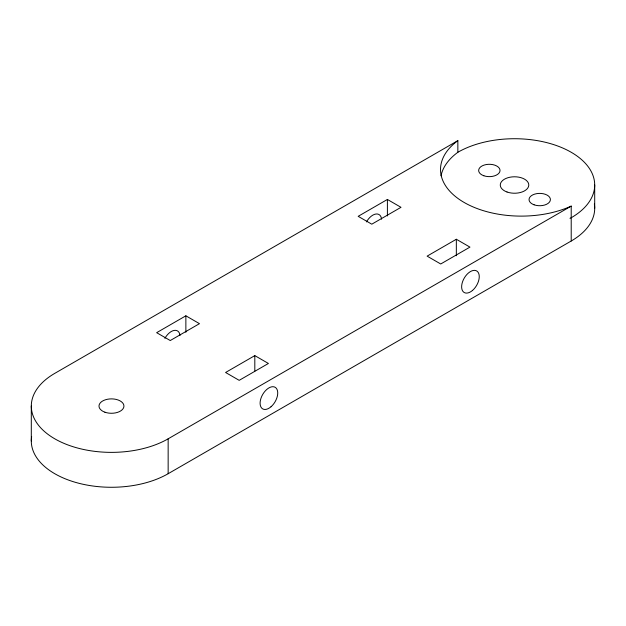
<?xml version="1.0" encoding="UTF-8"?>
<svg xmlns="http://www.w3.org/2000/svg" width="626" height="626" viewBox="0 0 626 626"><rect width="100%" height="100%" fill="white"/><g stroke="black" fill="none" stroke-linecap="round" stroke-linejoin="round"><path stroke-width="0.94" d="M571.209 206.103A80.715 46.606 0 0 1 464.148 202.464A80.715 46.606 0 0 1 457.849 140.654L54.791 373.354A80.167 46.285 0 0 0 54.775 438.81A80.167 46.285 0 0 0 168.159 438.81L571.209 206.103L571.209 241.01L168.151 473.71A80.167 46.285 0 0 1 77.334 482.873A80.167 46.285 0 0 1 31.652 436.635M185.867 315.809L156.649 332.68L170.249 340.536L199.475 323.665L185.867 315.809L185.867 332.296M387.4 199.459L358.174 216.33L371.781 224.186L401 207.316L387.4 199.459L387.4 215.947M254.813 355.615L225.587 372.486L239.195 380.342L268.413 363.463L254.813 355.615L254.813 371.124M456.338 239.257L427.12 256.136L440.72 263.984L469.946 247.113L456.338 239.257L456.338 255.744M594.7 185.006L594.7 208.278M457.849 140.654L457.849 152.29A80.715 46.606 0 0 0 441.04 175.773M168.151 438.803L168.151 473.71M31.3 406.086L31.3 440.994M594.348 203.919A80.167 46.285 0 0 1 571.217 241.01M457.841 152.282A80.167 46.285 0 0 1 571.225 152.282A80.167 46.285 0 0 1 571.217 217.738A80.715 46.606 0 0 1 569.973 218.294M381.555 219.17A12.473 7.199 -60 0 0 372.924 215.086L372.376 215.414A12.473 7.199 -60 0 0 366.46 221.917M164.881 338.353A12.473 7.199 -60 0 1 174.051 330.434A12.473 7.199 -60 0 1 180.014 335.45M104.902 412.198A12.473 7.199 0 0 0 123.932 406.305A12.473 7.199 0 0 0 105.575 399.732A12.473 7.199 0 0 0 104.902 412.198M507.021 192.002A14.249 8.224 0 0 0 528.774 185.273A14.249 8.224 0 0 0 507.796 177.761A14.249 8.224 0 0 0 507.021 192.002M472.52 290.425A12.473 7.199 -60 0 0 476.832 271.027A12.473 7.199 -60 0 0 461.988 283.742A12.473 7.199 -60 0 0 472.52 290.425M271.027 406.751A12.473 7.199 -60 0 0 275.276 387.361A12.473 7.199 -60 0 0 260.447 400.139A12.473 7.199 -60 0 0 271.027 406.751M483.835 175.757A10.689 6.174 0 0 0 500.025 170.569A10.689 6.174 0 0 0 484.148 165.068A10.689 6.174 0 0 0 483.835 175.757M534.088 204.804A10.689 6.174 0 0 0 550.403 199.749A10.689 6.174 0 0 0 534.667 194.123A10.689 6.174 0 0 0 534.088 204.804"/></g></svg>
